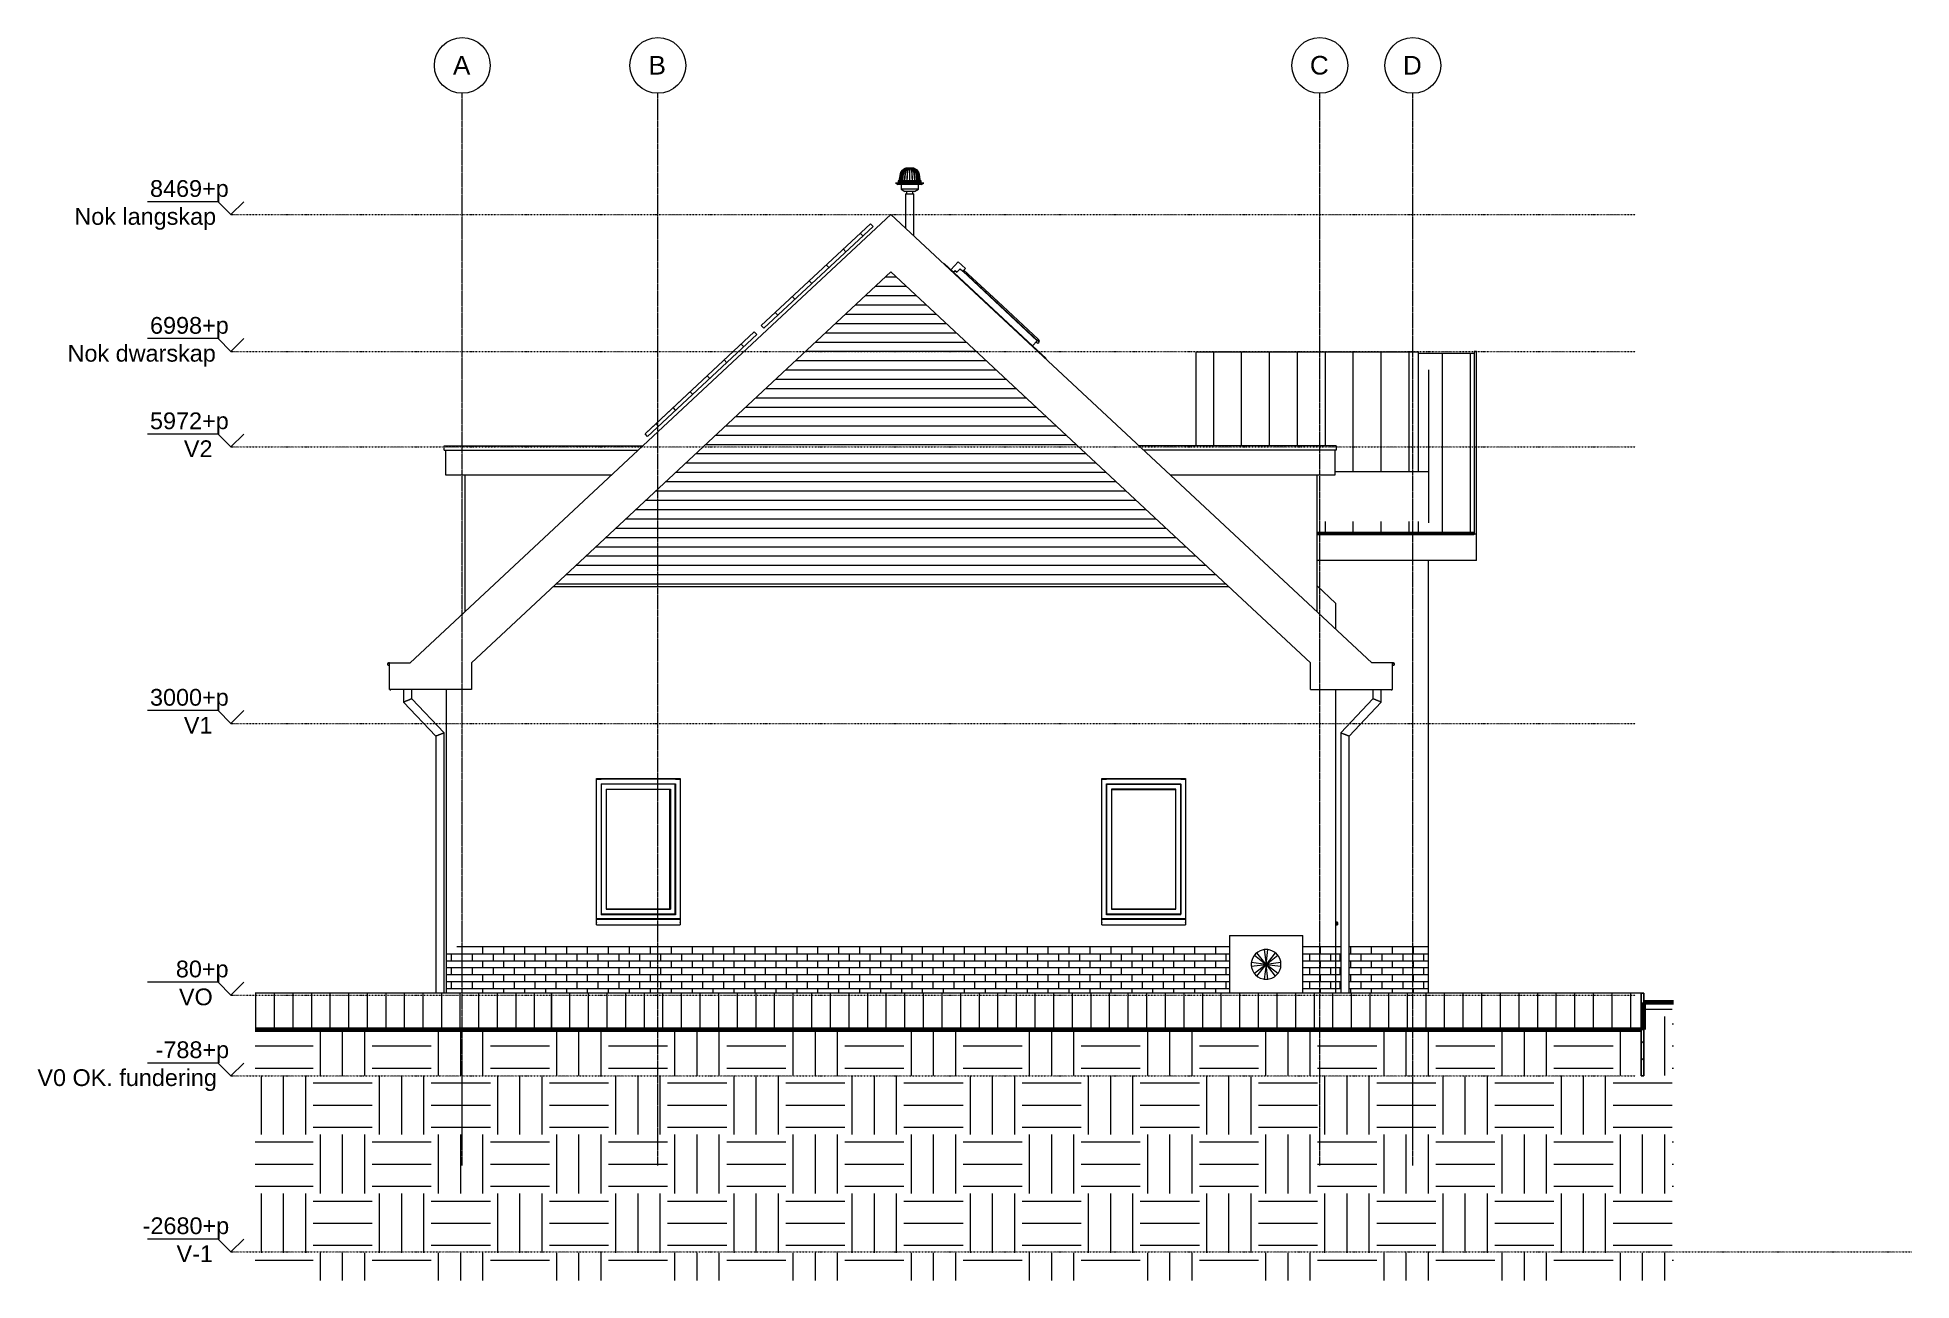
# Model space of a CAD drawing. Header units: millimetres. Extents: x -15640 to 4499, y -2988 to 10373.
import ezdxf

# ---------------------------------------------------------------- set-up
doc = ezdxf.new("R2010")
doc.units = ezdxf.units.MM
doc.linetypes.add('Dash dot', pattern=[15.875, 6.35, -4.7625, 0, -4.7625])
doc.linetypes.add('grid', pattern=[24, 15, -3, 3, -3])
for name, color, linetype, lineweight in [('A-FLOR-LEVL', 51, 'Continuous', 9), ('A-GENM', 13, 'Continuous', 9), ('A-GLAZ', 151, 'Continuous', 9), ('A-ROOF', 132, 'Continuous', 9), ('A-ROOF-OTLN', 132, 'Continuous', 9), ('A-ROOF-PATT', 132, 'Continuous', 9), ('A-WALL', 113, 'Continuous', 9), ('A-WALL-PATT', 111, 'Continuous', 9), ('C-BLDG-PADS', 91, 'Continuous', 9), ('C-TOPO', 7, 'Continuous', 9), ('I-WALL', 2, 'Continuous', 9), ('P-SANR-FIXT', 6, 'Continuous', 9), ('S-COLS', 52, 'Continuous', 9), ('S-GRID', 1, 'Continuous', 9), ('S-GRID-IDEN', 1, 'Continuous', 9)]:
    doc.layers.add(name, color=color, linetype=linetype, lineweight=lineweight)
doc.styles.add('Arial', font='arial.ttf', dxfattribs={"height": 180})
doc.styles.add('Arial_1', font='arial.ttf', dxfattribs={"height": 200})
pattern_1 = [(0, (-740.375, 0), (0, 75), []), (90, (-740.38, 0), (-112.5, 75), [75, -75])]
pattern_2 = [(0, (-1740.375, 0), (0, 75), []), (90, (-1740.38, 0), (-112.5, 75), [75, -75])]
pattern_3 = [(0, (-6329.16, 1200), (635, 635), [635, -635]), (0, (-6329.16, 1438.1), (635, 635), [635, -635]), (0, (-6329.16, 1676.25), (635, 635), [635, -635]), (90, (-6249.8, 1755.6), (-635, 635), [635, -635]), (90, (-6011.66, 1755.6), (-635, 635), [635, -635]), (90, (-5773.54, 1755.6), (-635, 635), [635, -635])]
pattern_4 = [(90, (1624.113, -788), (-0.246, 2e-17), [])]

# ---------------------------------------------------------------- blocks, each defined once
blk = doc.blocks.new('41_ISR_lb_vebo_waterslag_10_graden - WS60 160-1703960-Oostgevel')
at = {"layer": 'A-GENM'}
for p, q in [((-1674, 865), (-1690, 868)), ((-1690, 866), (-1676, 863)), ((-1676, 859), (-1682, 859)), ((-1682, 859), (-1682, 858)), ((-1682, 858), (-1674, 857)), ((-1679, 835), (-1679, 838)), ((-1679, 838), (-1678, 838)), ((-1678, 838), (-1679, 838)), ((-1679, 838), (-1679, 835)), ((-1679, 835), (-1673, 834)), ((-1678, 838), (-1678, 837)), ((-1678, 837), (-1678, 838)), ((-1678, 837), (-1676, 836)), ((-1676, 836), (-1678, 837)), ((-1676, 863), (-1676, 859)), ((-1674, 840), (-1676, 840)), ((-1676, 840), (-1676, 836)), ((-1674, 857), (-1674, 864)), ((-1674, 836), (-1674, 840)), ((-1674, 836), (-1673, 836)), ((-1673, 836), (-1674, 836)), ((-1671, 860), (-1671, 837)), ((-1669, 837), (-1669, 860))]:
    blk.add_line(p, q, dxfattribs=at)
for centre, radius, start, end in [((-1674, 860), 5, 0, 80), ((-1674, 860), 5, 0, 80), ((-1674, 860), 3.4, 360, 83.2457), ((-1674, 860), 3.4, 0, 83.2457), ((-1672, 837), 3, 260.0094, 0), ((-1672, 837), 1.42, 259.9809, 0), ((-1672, 837), 1.42, 259.9809, 0), ((-1672, 837), 3, 260.0094, 0)]:
    blk.add_arc(centre, radius, start, end, dxfattribs=at)
blk = doc.blocks.new('41_ISR_lb_vebo_waterslag_10_graden - WS60 160-V1-Oostgevel')
at = {"layer": 'A-GENM'}
for p, q in [((-1679, 835), (-1679, 838)), ((-1679, 838), (-1678, 838)), ((-1678, 838), (-1679, 838)), ((-1679, 838), (-1679, 835)), ((-1678, 838), (-1678, 837)), ((-1678, 837), (-1678, 838)), ((-1678, 837), (-1676, 836)), ((-1676, 836), (-1678, 837)), ((-1674, 836), (-1673, 836)), ((-1673, 836), (-1674, 836))]:
    blk.add_line(p, q, dxfattribs=at)
for centre, radius, start, end in [((-1674, 860), 5, 0, 80), ((-1674, 860), 5, 0, 80), ((-1674, 860), 3.4, 360, 83.2457), ((-1674, 860), 3.4, 0, 83.2457), ((-1672, 837), 3, 260.0094, 0), ((-1672, 837), 1.42, 259.9809, 0), ((-1672, 837), 1.42, 259.9809, 0), ((-1672, 837), 3, 260.0094, 0)]:
    blk.add_arc(centre, radius, start, end, dxfattribs=at)
blk = doc.blocks.new('KOZIJN_TYPE_B vast raam - KOZIJN_TYPE_B vast raam-2988333-Oostgevel')
at = {"layer": 'A-GENM'}
for p, q in [((-4202, 2400), (-4152, 2400)), ((-3352, 2400), (-4152, 2400)), ((-4152, 2350), (-3352, 2350)), ((-4152, 942), (-4152, 2350)), ((-4149, 953), (-4149, 2347)), ((-4149, 2347), (-3355, 2347)), ((-4093, 2291), (-4097, 2295)), ((-3407, 2295), (-4097, 2295)), ((-4097, 2295), (-4097, 1005)), ((-4093, 1009), (-4093, 2291)), ((-4093, 2291), (-3411, 2291)), ((-3411, 2291), (-3407, 2295)), ((-3411, 2291), (-3411, 1009)), ((-3407, 1005), (-3407, 2295)), ((-3355, 2347), (-3355, 953)), ((-3352, 2400), (-3302, 2400)), ((-3352, 942), (-3352, 2350)), ((-4097, 1005), (-4093, 1009)), ((-4093, 1009), (-3411, 1009)), ((-3411, 1009), (-3407, 1005)), ((-3352, 900), (-4202, 900)), ((-3369, 950), (-4152, 950)), ((-3352, 942), (-4152, 942)), ((-4149, 953), (-3355, 953)), ((-4097, 1005), (-3407, 1005)), ((-3352, 950), (-3369, 950)), ((-3302, 900), (-3352, 900))]:
    blk.add_line(p, q, dxfattribs=at)
blk = doc.blocks.new('EB_Boiler_stiebel_eltron_buitenunit - EB_Boiler_stiebel_eltron_buitenunit-1706381-Oostgevel')
at = {"layer": 'A-GENM'}
for p, q in [((-2832, 720), (-2042, 720)), ((-2832, 720), (-2832, 100)), ((-2042, 100), (-2042, 720)), ((-2437, 410), (-2596, 430)), ((-2596, 390), (-2437, 410)), ((-2563, 508), (-2437, 410)), ((-2437, 410), (-2563, 312)), ((-2437, 410), (-2535, 536)), ((-2535, 284), (-2437, 410)), ((-2456, 569), (-2437, 410)), ((-2437, 410), (-2456, 251)), ((-2437, 410), (-2417, 569)), ((-2338, 536), (-2437, 410)), ((-2437, 410), (-2311, 508)), ((-2278, 430), (-2437, 410)), ((-2437, 410), (-2338, 284)), ((-2311, 312), (-2437, 410)), ((-2437, 410), (-2278, 390)), ((-2417, 251), (-2437, 410))]:
    blk.add_line(p, q, dxfattribs=at)
for start, end in [(0, 180), (172.9891, 187.0109), (180, 360), (127.9891, 142.0109), (82.9891, 97.0109), (37.9891, 52.0109), (352.9891, 7.0109), (217.9891, 232.0109), (262.9891, 277.0109), (307.9891, 322.0109)]:
    blk.add_arc((-2437, 410), 160, start, end, dxfattribs=at)
blk = doc.blocks.new('41_ISR_lb_vebo_waterslag_10_graden - WS60 160-V2-Oostgevel')
at = {"layer": 'A-GENM'}
for p, q in [((-3302, 892), (-4202, 892)), ((-4202, 865), (-4202, 868)), ((-4202, 865), (-4202, 860)), ((-4202, 837), (-4202, 860)), ((-4202, 837), (-4202, 834)), ((-4202, 834), (-3302, 834)), ((-3302, 868), (-3302, 865)), ((-3302, 860), (-3302, 865)), ((-3302, 860), (-3302, 837)), ((-3302, 834), (-3302, 837))]:
    blk.add_line(p, q, dxfattribs=at)
blk = doc.blocks.new('Zonnepaneel - Zonnepaneel gebouw 1000x1600-V3-Oostgevel')
at = {"layer": 'A-GENM'}
h = blk.add_hatch(dxfattribs=at)
h.set_pattern_fill('FP_6', color=256, style=0, pattern_type=2)
h.set_pattern_definition([(43, (-8078.02, 7077.26), (-170.5, 182.84), []), (133, (-8078.02, 7077.26), (-182.84, -170.5), [])])
h.paths.add_polyline_path([(-9084, 6085), (-7909, 7180), (-7937, 7209), (-9111, 6114)])
for p, q in [((-9111, 6114), (-7937, 7209)), ((-7909, 7180), (-9084, 6085)), ((-7937, 7209), (-7909, 7180)), ((-9084, 6085), (-9111, 6114))]:
    blk.add_line(p, q, dxfattribs=at)
blk = doc.blocks.new('28_EB_HWA_grote slag - TRON60x2_5-2568815-Oostgevel')
at = {"layer": 'S-COLS'}
for p, q in [((-11707, 3366), (-11707, 3229)), ((-11707, 3229), (-11360, 2863)), ((-11617, 3265), (-11617, 3366)), ((-11270, 2899), (-11617, 3265)), ((-11360, 2863), (-11360, 100)), ((-11270, 100), (-11270, 2899))]:
    blk.add_line(p, q, dxfattribs=at)
for points in [[(-11617, 3265), (-11617, 3265), (-11618, 3265), (-11623, 3263), (-11630, 3260), (-11638, 3257), (-11645, 3254), (-11650, 3252), (-11656, 3249), (-11662, 3247), (-11668, 3245), (-11674, 3242), (-11679, 3240), (-11686, 3237), (-11694, 3234), (-11701, 3231), (-11706, 3230), (-11707, 3229), (-11707, 3229)], [(-11270, 2899), (-11270, 2899), (-11271, 2898), (-11276, 2896), (-11283, 2894), (-11291, 2890), (-11298, 2888), (-11304, 2885), (-11309, 2883), (-11315, 2881), (-11321, 2878), (-11327, 2876), (-11333, 2874), (-11340, 2871), (-11347, 2868), (-11355, 2865), (-11359, 2863), (-11360, 2863), (-11360, 2863)]]:
    blk.add_open_spline(points, degree=3, knots=[0, 0, 0, 0, 0.083333, 0.166667, 0.25, 0.333333, 0.375, 0.416667, 0.458333, 0.5, 0.541667, 0.583333, 0.625, 0.666667, 0.75, 0.833333, 0.916667, 1, 1, 1, 1], dxfattribs=at)
blk = doc.blocks.new('28_EB_HWA_grote slag - TRON60x2_5-2568840-Oostgevel')
at = {"layer": 'S-COLS'}
for p, q in [((-1289, 3265), (-1635, 2899)), ((-1545, 2863), (-1199, 3229)), ((-1289, 3366), (-1289, 3265)), ((-1199, 3229), (-1199, 3366)), ((-1635, 2899), (-1635, 100)), ((-1545, 100), (-1545, 2863))]:
    blk.add_line(p, q, dxfattribs=at)
for points in [[(-1199, 3229), (-1199, 3229), (-1200, 3230), (-1204, 3231), (-1211, 3234), (-1219, 3237), (-1226, 3240), (-1232, 3242), (-1238, 3245), (-1244, 3247), (-1250, 3249), (-1255, 3252), (-1261, 3254), (-1268, 3257), (-1276, 3260), (-1283, 3263), (-1288, 3265), (-1289, 3265), (-1289, 3265)], [(-1545, 2863), (-1545, 2863), (-1546, 2863), (-1551, 2865), (-1558, 2868), (-1566, 2871), (-1573, 2874), (-1579, 2876), (-1584, 2878), (-1590, 2881), (-1596, 2883), (-1602, 2885), (-1608, 2888), (-1615, 2890), (-1623, 2894), (-1630, 2896), (-1634, 2898), (-1635, 2899), (-1635, 2899)]]:
    blk.add_open_spline(points, degree=3, knots=[0, 0, 0, 0, 0.083333, 0.166667, 0.25, 0.333333, 0.375, 0.416667, 0.458333, 0.5, 0.541667, 0.583333, 0.625, 0.666667, 0.75, 0.833333, 0.916667, 1, 1, 1, 1], dxfattribs=at)
blk = doc.blocks.new('roof-windowsveluxgglintegra---de - Default-2137562-Oostgevel')
at = {"layer": 'A-GLAZ'}
for p, q in [((-5900, 7942), (-5898, 7945)), ((-5898, 7945), (-4947, 7058)), ((-5746, 7961), (-5825, 7877)), ((-5780, 7865), (-5795, 7849)), ((-5795, 7849), (-5780, 7865)), ((-5762, 7849), (-5780, 7865)), ((-5780, 7865), (-5762, 7849)), ((-5726, 7887), (-5762, 7849)), ((-5762, 7849), (-5726, 7887)), ((-5669, 7890), (-5746, 7961)), ((-5726, 7887), (-5697, 7860)), ((-5726, 7887), (-5697, 7860)), ((-5697, 7860), (-5669, 7890)), ((-5697, 7860), (-4896, 7113)), ((-5694, 7863), (-5331, 7524)), ((-5685, 7873), (-5321, 7534)), ((-5331, 7524), (-5321, 7534)), ((-5321, 7534), (-5331, 7524)), ((-4879, 7103), (-5331, 7524)), ((-4884, 7127), (-5321, 7534)), ((-4950, 7055), (-4947, 7058)), ((-4947, 7058), (-4950, 7055)), ((-4896, 7113), (-4947, 7058)), ((-4947, 7058), (-4801, 6922)), ((-4930, 7150), (-4932, 7147)), ((-4876, 7099), (-4930, 7150)), ((-4910, 7131), (-4912, 7128)), ((-4910, 7098), (-4890, 7086)), ((-4890, 7086), (-4876, 7099)), ((-4872, 7110), (-4884, 7127)), ((-4872, 7110), (-4879, 7103)), ((-4803, 6919), (-4801, 6922))]:
    blk.add_line(p, q, dxfattribs=at)
blk = doc.blocks.new('Plumbing_Fixture-Oatey-Roof_Drain-PVC - ABS Dome-2570691-Oostgevel')
at = {"layer": 'P-SANR-FIXT'}
for p, q in [((-6367, 8909), (-6380, 8832)), ((-6363, 8909), (-6364, 8909)), ((-6353, 8909), (-6354, 8909)), ((-6336, 8909), (-6339, 8909)), ((-6315, 8909), (-6318, 8909)), ((-6299, 8970), (-6300, 8970)), ((-6299, 8970), (-6300, 8970)), ((-6296, 8970), (-6298, 8970)), ((-6291, 8970), (-6295, 8970)), ((-6295, 8968), (-6295, 8970)), ((-6291, 8909), (-6294, 8909)), ((-6285, 8970), (-6289, 8970)), ((-6289, 8966), (-6289, 8970)), ((-6285, 8970), (-6285, 8969)), ((-6277, 8970), (-6282, 8970)), ((-6282, 8964), (-6282, 8970)), ((-6277, 8970), (-6277, 8968)), ((-6268, 8970), (-6274, 8970)), ((-6274, 8963), (-6274, 8970)), ((-6268, 8963), (-6274, 8963)), ((-6268, 8970), (-6268, 8963)), ((-6267, 8909), (-6268, 8909)), ((-6265, 8909), (-6267, 8909)), ((-6260, 8970), (-6265, 8970)), ((-6265, 8963), (-6265, 8970)), ((-6260, 8963), (-6265, 8963)), ((-6260, 8970), (-6260, 8963)), ((-6252, 8970), (-6257, 8970)), ((-6257, 8968), (-6257, 8970)), ((-6252, 8970), (-6252, 8964)), ((-6245, 8970), (-6249, 8970)), ((-6249, 8969), (-6249, 8970)), ((-6245, 8970), (-6245, 8966)), ((-6240, 8909), (-6243, 8909)), ((-6239, 8970), (-6242, 8970)), ((-6239, 8970), (-6239, 8968)), ((-6235, 8970), (-6237, 8970)), ((-6234, 8970), (-6234, 8970)), ((-6234, 8970), (-6234, 8970)), ((-6216, 8909), (-6218, 8909)), ((-6195, 8909), (-6197, 8909)), ((-6180, 8909), (-6181, 8909)), ((-6170, 8909), (-6171, 8909)), ((-6154, 8832), (-6167, 8909)), ((-6419, 8809), (-6419, 8806)), ((-6267, 8809), (-6419, 8809)), ((-6419, 8806), (-6394, 8793)), ((-6267, 8806), (-6419, 8806)), ((-6394, 8813), (-6394, 8809)), ((-6267, 8813), (-6394, 8813)), ((-6267, 8793), (-6394, 8793)), ((-6391, 8832), (-6391, 8825)), ((-6267, 8832), (-6391, 8832)), ((-6267, 8825), (-6391, 8825)), ((-6388, 8825), (-6390, 8813)), ((-6365, 8836), (-6369, 8836)), ((-6360, 8793), (-6360, 8743)), ((-6360, 8743), (-6319, 8718)), ((-6267, 8743), (-6360, 8743)), ((-6354, 8836), (-6358, 8836)), ((-6337, 8836), (-6341, 8836)), ((-6319, 8836), (-6316, 8836)), ((-6316, 8836), (-6319, 8836)), ((-6267, 8718), (-6319, 8718)), ((-6316, 8836), (-6318, 8836)), ((-6316, 8836), (-6318, 8836)), ((-6316, 8836), (-6316, 8834)), ((-6300, 8718), (-6300, 8693)), ((-6292, 8836), (-6293, 8836)), ((-6293, 8836), (-6292, 8836)), ((-6292, 8836), (-6293, 8836)), ((-6292, 8836), (-6293, 8836)), ((-6143, 8832), (-6267, 8832)), ((-6143, 8825), (-6267, 8825)), ((-6140, 8813), (-6267, 8813)), ((-6114, 8809), (-6267, 8809)), ((-6114, 8806), (-6267, 8806)), ((-6140, 8793), (-6267, 8793)), ((-6174, 8743), (-6267, 8743)), ((-6215, 8718), (-6267, 8718)), ((-6241, 8836), (-6242, 8836)), ((-6241, 8836), (-6242, 8836)), ((-6241, 8836), (-6242, 8836)), ((-6242, 8836), (-6241, 8836)), ((-6234, 8693), (-6234, 8718)), ((-6218, 8834), (-6218, 8836)), ((-6216, 8836), (-6218, 8836)), ((-6215, 8836), (-6218, 8836)), ((-6216, 8836), (-6218, 8836)), ((-6218, 8836), (-6215, 8836)), ((-6215, 8718), (-6174, 8743)), ((-6193, 8836), (-6196, 8836)), ((-6176, 8836), (-6180, 8836)), ((-6174, 8743), (-6174, 8793)), ((-6165, 8836), (-6169, 8836)), ((-6144, 8813), (-6146, 8825)), ((-6143, 8825), (-6143, 8832)), ((-6140, 8809), (-6140, 8813)), ((-6140, 8793), (-6114, 8806)), ((-6114, 8806), (-6114, 8809))]:
    blk.add_line(p, q, dxfattribs=at)
at = {"layer": 'P-SANR-FIXT', "flags": 128}
for points in [[(-6380, 8832), (-6373, 8870), (-6367, 8909)], [(-6364, 8909), (-6370, 8870), (-6377, 8832)], [(-6376, 8832), (-6369, 8870), (-6363, 8909)], [(-6369, 8836), (-6363, 8872), (-6357, 8907)], [(-6367, 8909), (-6366, 8911), (-6365, 8914), (-6364, 8917), (-6363, 8920), (-6362, 8923), (-6361, 8926), (-6360, 8928), (-6358, 8931), (-6357, 8934), (-6355, 8936)], [(-6354, 8909), (-6360, 8870), (-6366, 8832)], [(-6364, 8832), (-6358, 8870), (-6353, 8909)], [(-6358, 8836), (-6353, 8872), (-6347, 8907)], [(-6355, 8936), (-6353, 8939), (-6351, 8941), (-6349, 8944), (-6347, 8946), (-6345, 8948), (-6343, 8950), (-6341, 8952), (-6338, 8954), (-6336, 8956), (-6333, 8957), (-6331, 8959), (-6328, 8960), (-6325, 8962), (-6323, 8963), (-6320, 8964), (-6317, 8965), (-6314, 8966), (-6314, 8966)], [(-6339, 8909), (-6343, 8870), (-6348, 8832)], [(-6346, 8832), (-6341, 8870), (-6336, 8909)], [(-6341, 8836), (-6336, 8872), (-6332, 8907)], [(-6318, 8909), (-6322, 8870), (-6325, 8832)], [(-6322, 8832), (-6319, 8870), (-6315, 8909)], [(-6319, 8836), (-6315, 8872), (-6312, 8907)], [(-6314, 8966), (-6308, 8968), (-6301, 8970), (-6295, 8971), (-6288, 8972), (-6282, 8973), (-6275, 8973), (-6268, 8973), (-6267, 8973)], [(-6294, 8909), (-6296, 8870), (-6298, 8832)], [(-6295, 8832), (-6293, 8870), (-6291, 8909)], [(-6293, 8836), (-6291, 8872), (-6290, 8907)], [(-6268, 8909), (-6268, 8870), (-6268, 8832)], [(-6267, 8973), (-6260, 8973), (-6254, 8973), (-6247, 8972), (-6241, 8971), (-6234, 8970), (-6228, 8968), (-6221, 8967), (-6220, 8966)], [(-6265, 8832), (-6265, 8870), (-6265, 8909)], [(-6244, 8907), (-6243, 8872), (-6241, 8836)], [(-6243, 8909), (-6241, 8870), (-6239, 8832)], [(-6236, 8832), (-6238, 8870), (-6240, 8909)], [(-6221, 8907), (-6218, 8872), (-6215, 8836)], [(-6220, 8966), (-6217, 8965), (-6214, 8964), (-6211, 8963), (-6209, 8962), (-6206, 8961), (-6203, 8959), (-6201, 8958), (-6198, 8956), (-6196, 8954), (-6193, 8952), (-6191, 8950), (-6189, 8948), (-6187, 8946), (-6184, 8944), (-6183, 8941), (-6181, 8939), (-6179, 8937), (-6177, 8934), (-6176, 8931), (-6174, 8929), (-6173, 8926), (-6172, 8923), (-6170, 8920), (-6169, 8918), (-6169, 8915), (-6168, 8912), (-6167, 8909), (-6167, 8909)], [(-6218, 8909), (-6215, 8870), (-6212, 8832)], [(-6209, 8832), (-6212, 8870), (-6216, 8909)], [(-6202, 8907), (-6197, 8872), (-6193, 8836)], [(-6197, 8909), (-6193, 8870), (-6188, 8832)], [(-6186, 8832), (-6190, 8870), (-6195, 8909)], [(-6187, 8907), (-6181, 8872), (-6176, 8836)], [(-6181, 8909), (-6175, 8870), (-6169, 8832)], [(-6168, 8832), (-6174, 8870), (-6180, 8909)], [(-6177, 8907), (-6171, 8872), (-6165, 8836)], [(-6171, 8909), (-6164, 8870), (-6158, 8832)], [(-6157, 8832), (-6164, 8870), (-6170, 8909)], [(-6167, 8909), (-6160, 8870), (-6154, 8832)], [(-6354, 8832), (-6354, 8834), (-6354, 8836)], [(-6337, 8832), (-6337, 8834), (-6337, 8836)], [(-6316, 8832), (-6316, 8834), (-6316, 8836)], [(-6292, 8836), (-6292, 8834), (-6292, 8832)], [(-6292, 8832), (-6292, 8834), (-6292, 8836)], [(-6242, 8836), (-6242, 8834), (-6242, 8832)], [(-6242, 8832), (-6242, 8834), (-6242, 8836)], [(-6218, 8836), (-6218, 8834), (-6218, 8832)], [(-6196, 8836), (-6196, 8834), (-6196, 8832)], [(-6180, 8836), (-6180, 8834), (-6180, 8832)]]:
    blk.add_lwpolyline(points, dxfattribs=at)
at = {"layer": 'P-SANR-FIXT'}
for points, knots in [([(-6367, 8909), (-6366, 8913), (-6363, 8922), (-6355, 8938), (-6342, 8952), (-6327, 8962), (-6318, 8965), (-6314, 8966)], [-1, -1, -1, -1, -0.833333, -0.666667, -0.333333, -0.166667, 0, 0, 0, 0]), ([(-6336, 8954), (-6343, 8948), (-6352, 8938), (-6360, 8922), (-6363, 8913), (-6364, 8909)], [-0.6666667, -0.6666667, -0.6666667, -0.6666667, -0.3333333, -0.1666667, 0, 0, 0, 0]), ([(-6363, 8909), (-6362, 8913), (-6359, 8922), (-6351, 8938), (-6339, 8952), (-6324, 8962), (-6316, 8965), (-6312, 8966)], [-1, -1, -1, -1, -0.833333, -0.666667, -0.333333, -0.166667, 0, 0, 0, 0]), ([(-6357, 8907), (-6356, 8912), (-6354, 8920), (-6349, 8928), (-6346, 8933), (-6344, 8936), (-6344, 8936)], [0, 0, 0, 0, 0.2, 0.3, 0.4, 0.4285897, 0.4285897, 0.4285897, 0.4285897]), ([(-6308, 8966), (-6312, 8965), (-6320, 8962), (-6333, 8952), (-6344, 8938), (-6351, 8922), (-6353, 8913), (-6354, 8909)], [-1, -1, -1, -1, -0.833333, -0.666667, -0.333333, -0.166667, 0, 0, 0, 0]), ([(-6353, 8909), (-6352, 8913), (-6349, 8922), (-6342, 8938), (-6331, 8952), (-6318, 8962), (-6311, 8965), (-6307, 8966)], [-1, -1, -1, -1, -0.833333, -0.666667, -0.333333, -0.166667, 0, 0, 0, 0]), ([(-6347, 8907), (-6346, 8912), (-6344, 8920), (-6340, 8928), (-6337, 8934), (-6334, 8939), (-6330, 8943), (-6327, 8947), (-6323, 8950), (-6321, 8952), (-6320, 8953)], [0, 0, 0, 0, 0.2, 0.3, 0.4, 0.475, 0.55, 0.625, 0.7, 0.7562322, 0.7562322, 0.7562322, 0.7562322]), ([(-6301, 8966), (-6304, 8965), (-6310, 8962), (-6321, 8952), (-6330, 8938), (-6336, 8922), (-6338, 8913), (-6339, 8909)], [-1, -1, -1, -1, -0.833333, -0.666667, -0.333333, -0.166667, 0, 0, 0, 0]), ([(-6313, 8966), (-6317, 8965), (-6325, 8962), (-6332, 8957), (-6336, 8954)], [-1, -1, -1, -1, -0.8333333, -0.6760044, -0.6760044, -0.6760044, -0.6760044]), ([(-6336, 8909), (-6336, 8913), (-6334, 8922), (-6328, 8938), (-6319, 8952), (-6308, 8962), (-6302, 8965), (-6299, 8966)], [-1, -1, -1, -1, -0.833333, -0.666667, -0.333333, -0.166667, 0, 0, 0, 0]), ([(-6332, 8907), (-6331, 8912), (-6330, 8920), (-6326, 8928), (-6324, 8934), (-6321, 8939), (-6318, 8943), (-6315, 8947), (-6312, 8951), (-6309, 8954), (-6305, 8957), (-6302, 8958), (-6300, 8959)], [0, 0, 0, 0, 0.2, 0.3, 0.4, 0.475, 0.55, 0.625, 0.7, 0.775, 0.85, 0.9533462, 0.9533462, 0.9533462, 0.9533462]), ([(-6292, 8966), (-6294, 8965), (-6298, 8962), (-6306, 8952), (-6312, 8938), (-6316, 8922), (-6318, 8913), (-6318, 8909)], [-1, -1, -1, -1, -0.833333, -0.666667, -0.333333, -0.166667, 0, 0, 0, 0]), ([(-6315, 8909), (-6315, 8913), (-6314, 8922), (-6310, 8938), (-6303, 8952), (-6295, 8962), (-6291, 8965), (-6289, 8966)], [-1, -1, -1, -1, -0.833333, -0.666667, -0.333333, -0.166667, 0, 0, 0, 0]), ([(-6312, 8907), (-6312, 8912), (-6311, 8920), (-6308, 8928), (-6306, 8934), (-6305, 8939), (-6303, 8943), (-6300, 8947), (-6298, 8951), (-6296, 8954), (-6293, 8957), (-6290, 8959), (-6288, 8960)], [0, 0, 0, 0, 0.2, 0.3, 0.4, 0.475, 0.55, 0.625, 0.7, 0.775, 0.85, 1, 1, 1, 1]), ([(-6281, 8966), (-6282, 8965), (-6284, 8962), (-6288, 8952), (-6291, 8938), (-6293, 8922), (-6294, 8913), (-6294, 8909)], [-1, -1, -1, -1, -0.833333, -0.666667, -0.333333, -0.166667, 0, 0, 0, 0]), ([(-6291, 8909), (-6291, 8913), (-6290, 8922), (-6288, 8938), (-6285, 8952), (-6281, 8962), (-6279, 8965), (-6278, 8966)], [-1, -1, -1, -1, -0.833333, -0.666667, -0.333333, -0.166667, 0, 0, 0, 0]), ([(-6290, 8907), (-6289, 8912), (-6289, 8920), (-6288, 8928), (-6287, 8934), (-6286, 8939), (-6285, 8943), (-6283, 8947), (-6282, 8951), (-6281, 8954), (-6279, 8957), (-6278, 8959), (-6277, 8960)], [0, 0, 0, 0, 0.2, 0.3, 0.4, 0.475, 0.55, 0.625, 0.7, 0.775, 0.85, 1, 1, 1, 1]), ([(-6288, 8960), (-6287, 8961), (-6285, 8962), (-6284, 8963), (-6283, 8963)], [0, 0, 0, 0, 0.5, 0.8905428, 0.8905428, 0.8905428, 0.8905428]), ([(-6268, 8966), (-6268, 8965), (-6268, 8962), (-6268, 8952), (-6268, 8938), (-6268, 8922), (-6268, 8913), (-6268, 8909)], [-1, -1, -1, -1, -0.833333, -0.666667, -0.333333, -0.166667, 0, 0, 0, 0]), ([(-6265, 8909), (-6265, 8913), (-6265, 8922), (-6265, 8938), (-6265, 8952), (-6265, 8962), (-6265, 8965), (-6265, 8966)], [-1, -1, -1, -1, -0.833333, -0.666667, -0.333333, -0.166667, 0, 0, 0, 0]), ([(-6257, 8960), (-6255, 8959), (-6254, 8956), (-6251, 8951), (-6250, 8946), (-6249, 8942), (-6248, 8938), (-6247, 8933), (-6246, 8928), (-6246, 8923), (-6245, 8917), (-6244, 8911), (-6244, 8907)], [0, 0, 0, 0, 0.2, 0.3, 0.4, 0.475, 0.55, 0.625, 0.7, 0.775, 0.85, 1, 1, 1, 1]), ([(-6256, 8966), (-6255, 8965), (-6253, 8962), (-6249, 8952), (-6246, 8938), (-6243, 8922), (-6243, 8913), (-6243, 8909)], [-1, -1, -1, -1, -0.833333, -0.666667, -0.333333, -0.166667, 0, 0, 0, 0]), ([(-6240, 8909), (-6240, 8913), (-6240, 8922), (-6243, 8938), (-6246, 8952), (-6250, 8962), (-6252, 8965), (-6253, 8966)], [-1, -1, -1, -1, -0.833333, -0.666667, -0.333333, -0.166667, 0, 0, 0, 0]), ([(-6251, 8963), (-6250, 8963), (-6248, 8962), (-6247, 8961), (-6246, 8960)], [0.1094572, 0.1094572, 0.1094572, 0.1094572, 0.5, 1, 1, 1, 1]), ([(-6246, 8960), (-6243, 8959), (-6240, 8956), (-6235, 8951), (-6233, 8946), (-6231, 8942), (-6229, 8938), (-6227, 8933), (-6225, 8928), (-6224, 8923), (-6223, 8917), (-6222, 8911), (-6221, 8907)], [0, 0, 0, 0, 0.2, 0.3, 0.4, 0.475, 0.55, 0.625, 0.7, 0.775, 0.85, 1, 1, 1, 1]), ([(-6245, 8966), (-6243, 8965), (-6238, 8962), (-6230, 8952), (-6224, 8938), (-6220, 8922), (-6219, 8913), (-6218, 8909)], [-1, -1, -1, -1, -0.833333, -0.666667, -0.333333, -0.166667, 0, 0, 0, 0]), ([(-6216, 8909), (-6216, 8913), (-6217, 8922), (-6221, 8938), (-6228, 8952), (-6236, 8962), (-6240, 8965), (-6242, 8966)], [-1, -1, -1, -1, -0.833333, -0.666667, -0.333333, -0.166667, 0, 0, 0, 0]), ([(-6235, 8966), (-6232, 8965), (-6226, 8962), (-6215, 8952), (-6206, 8938), (-6200, 8922), (-6198, 8913), (-6197, 8909)], [-1, -1, -1, -1, -0.833333, -0.666667, -0.333333, -0.166667, 0, 0, 0, 0]), ([(-6234, 8959), (-6231, 8958), (-6227, 8955), (-6222, 8951), (-6218, 8946), (-6215, 8942), (-6212, 8938), (-6210, 8933), (-6207, 8928), (-6206, 8923), (-6203, 8917), (-6202, 8911), (-6202, 8907)], [0.0466538, 0.0466538, 0.0466538, 0.0466538, 0.2, 0.3, 0.4, 0.475, 0.55, 0.625, 0.7, 0.775, 0.85, 1, 1, 1, 1]), ([(-6195, 8909), (-6196, 8913), (-6198, 8922), (-6204, 8938), (-6212, 8952), (-6223, 8962), (-6229, 8965), (-6232, 8966)], [-1, -1, -1, -1, -0.833333, -0.666667, -0.333333, -0.166667, 0, 0, 0, 0]), ([(-6227, 8966), (-6223, 8965), (-6216, 8962), (-6202, 8952), (-6191, 8938), (-6184, 8922), (-6182, 8913), (-6181, 8909)], [-1, -1, -1, -1, -0.833333, -0.666667, -0.333333, -0.166667, 0, 0, 0, 0]), ([(-6180, 8909), (-6180, 8913), (-6183, 8922), (-6190, 8938), (-6201, 8952), (-6214, 8962), (-6222, 8965), (-6225, 8966)], [-1, -1, -1, -1, -0.833333, -0.666667, -0.333333, -0.166667, 0, 0, 0, 0]), ([(-6222, 8966), (-6218, 8965), (-6209, 8962), (-6194, 8952), (-6182, 8938), (-6174, 8922), (-6172, 8913), (-6171, 8909)], [-1, -1, -1, -1, -0.833333, -0.666667, -0.333333, -0.166667, 0, 0, 0, 0]), ([(-6170, 8909), (-6171, 8913), (-6173, 8922), (-6181, 8938), (-6194, 8952), (-6209, 8962), (-6217, 8965), (-6221, 8966)], [-1, -1, -1, -1, -0.833333, -0.666667, -0.333333, -0.166667, 0, 0, 0, 0]), ([(-6220, 8966), (-6215, 8965), (-6207, 8962), (-6191, 8952), (-6179, 8938), (-6171, 8922), (-6168, 8913), (-6167, 8909)], [-1, -1, -1, -1, -0.833333, -0.666667, -0.333333, -0.166667, 0, 0, 0, 0]), ([(-6214, 8953), (-6213, 8952), (-6210, 8950), (-6206, 8946), (-6202, 8942), (-6199, 8938), (-6196, 8933), (-6193, 8928), (-6191, 8923), (-6189, 8917), (-6187, 8911), (-6187, 8907)], [0.2437678, 0.2437678, 0.2437678, 0.2437678, 0.3, 0.4, 0.475, 0.55, 0.625, 0.7, 0.775, 0.85, 1, 1, 1, 1]), ([(-6190, 8936), (-6189, 8935), (-6187, 8933), (-6185, 8928), (-6182, 8923), (-6179, 8917), (-6178, 8911), (-6177, 8907)], [0.5714103, 0.5714103, 0.5714103, 0.5714103, 0.625, 0.7, 0.775, 0.85, 1, 1, 1, 1])]:
    blk.add_open_spline(points, degree=3, knots=knots, dxfattribs=at)
for points in [[(-6314, 8966), (-6312, 8967), (-6307, 8968), (-6302, 8969), (-6300, 8970)], [(-6299, 8970), (-6302, 8969), (-6306, 8968), (-6311, 8967), (-6313, 8966)], [(-6312, 8966), (-6310, 8967), (-6305, 8968), (-6301, 8969), (-6298, 8970)], [(-6296, 8970), (-6298, 8969), (-6302, 8968), (-6306, 8967), (-6308, 8966)], [(-6307, 8966), (-6305, 8967), (-6301, 8968), (-6297, 8969), (-6295, 8970)], [(-6291, 8970), (-6293, 8969), (-6296, 8968), (-6300, 8967), (-6301, 8966)], [(-6299, 8966), (-6297, 8967), (-6294, 8968), (-6291, 8969), (-6289, 8970)], [(-6285, 8970), (-6286, 8969), (-6288, 8968), (-6291, 8967), (-6292, 8966)], [(-6289, 8966), (-6288, 8967), (-6286, 8968), (-6283, 8969), (-6282, 8970)], [(-6277, 8970), (-6278, 8969), (-6279, 8968), (-6280, 8967), (-6281, 8966)], [(-6278, 8966), (-6277, 8967), (-6276, 8968), (-6275, 8969), (-6274, 8970)], [(-6277, 8960), (-6277, 8961), (-6275, 8962), (-6274, 8963), (-6274, 8963)], [(-6268, 8970), (-6268, 8969), (-6268, 8968), (-6268, 8967), (-6268, 8966)], [(-6268, 8961), (-6268, 8962), (-6268, 8963), (-6268, 8964)], [(-6268, 8963), (-6268, 8963), (-6268, 8962), (-6268, 8962)], [(-6268, 8962), (-6268, 8962), (-6268, 8963), (-6268, 8963)], [(-6265, 8966), (-6265, 8967), (-6265, 8968), (-6265, 8969), (-6265, 8970)], [(-6265, 8964), (-6265, 8963), (-6265, 8962), (-6265, 8961)], [(-6265, 8963), (-6265, 8963), (-6265, 8962), (-6265, 8962)], [(-6265, 8962), (-6265, 8962), (-6265, 8963), (-6265, 8963)], [(-6260, 8970), (-6259, 8969), (-6258, 8968), (-6257, 8967), (-6256, 8966)], [(-6260, 8963), (-6259, 8963), (-6258, 8962), (-6257, 8961), (-6257, 8960)], [(-6253, 8966), (-6254, 8967), (-6255, 8968), (-6256, 8969), (-6257, 8970)], [(-6252, 8970), (-6251, 8969), (-6248, 8968), (-6246, 8967), (-6245, 8966)], [(-6242, 8966), (-6243, 8967), (-6245, 8968), (-6248, 8969), (-6249, 8970)], [(-6245, 8970), (-6243, 8969), (-6240, 8968), (-6236, 8967), (-6235, 8966)], [(-6232, 8966), (-6234, 8967), (-6237, 8968), (-6241, 8969), (-6242, 8970)], [(-6239, 8970), (-6237, 8969), (-6233, 8968), (-6229, 8967), (-6227, 8966)], [(-6225, 8966), (-6227, 8967), (-6231, 8968), (-6235, 8969), (-6237, 8970)], [(-6235, 8970), (-6233, 8969), (-6229, 8968), (-6224, 8967), (-6222, 8966)], [(-6221, 8966), (-6223, 8967), (-6228, 8968), (-6232, 8969), (-6234, 8970)], [(-6234, 8970), (-6231, 8969), (-6227, 8968), (-6222, 8967), (-6220, 8966)]]:
    blk.add_open_spline(points, degree=3, dxfattribs=at)
blk = doc.blocks.new('Level - 1_8mm-444885-Oostgevel')
at = {"layer": 'A-FLOR-LEVL'}
for p, q in [((-13699, 3138), (-14459, 3138)), ((-13561, 3000), (-13699, 3138)), ((-13561, 3000), (-13423, 3138))]:
    blk.add_line(p, q, dxfattribs=at)
blk = doc.blocks.new('Grid - r_3_0mm-1753543-Oostgevel')
at = {"layer": 'S-GRID-IDEN'}
blk.add_circle((-11075, 10073), 300, dxfattribs=at)

msp = doc.modelspace()

# ---------------------------------------------------------------- hatches: boundary and pattern name
at = {"layer": 'A-ROOF-PATT'}
h = msp.add_hatch(dxfattribs=at)
h.set_pattern_fill('FP_4', color=256, style=0, pattern_type=2)
h.set_pattern_definition([(90, (0, 6362.68), (-300, 2e-14), [])])
h.paths.add_polyline_path([(-917, 5052), (-800, 5052), (-800, 5172), (-1889, 5172), (-1889, 5052), (-1393, 5052)])
h.paths.add_polyline_path([(-1393, 5706), (-800, 5706), (-800, 6991), (-3193, 6991), (-3193, 5983), (-1683, 5983), (-1683, 5938), (-1695, 5938), (-1695, 5706), (-1690, 5706)])
h = msp.add_hatch(dxfattribs=at)
h.set_pattern_fill('FP_7', color=256, style=0, pattern_type=2)
h.set_pattern_definition([(90, (60, 6357.13), (-300, 2e-14), [])])
h.paths.add_polyline_path([(-203, 5039), (-202, 5040), (-202, 6977), (-800, 6977), (-800, 6801), (-690, 6801), (-690, 5158), (-800, 5158), (-800, 5052), (-203, 5052), (-203, 5040)])
at = {"layer": 'A-WALL-PATT'}
h = msp.add_hatch(dxfattribs=at)
h.set_pattern_fill('FP_1', color=256, style=0, pattern_type=2)
h.set_pattern_definition([(0, (-1745.375, 3000), (0, 100), [])])
h.paths.add_polyline_path([(-6157, 4467), (-2834, 4467), (-6468, 7856), (-10102, 4467), (-6633, 4467)])
h = msp.add_hatch(dxfattribs=at)
h.set_pattern_fill('FP_3', color=256, style=0, pattern_type=2)
h.set_pattern_definition(pattern_2)
h.paths.add_polyline_path([(-11191, 100), (-2832, 100), (-2832, 600), (-11245, 600), (-11245, 100)])
h.paths.add_polyline_path([(-1794, 100), (-1790, 100), (-1790, 600), (-2042, 600), (-2042, 100), (-1870, 100)])
h = msp.add_hatch(dxfattribs=at)
h.set_pattern_fill('FP_3', color=256, style=0, pattern_type=2)
h.set_pattern_definition(pattern_2)
h.paths.add_polyline_path([(-1690, 100), (-1690, 600), (-1790, 600), (-1790, 100)])
h = msp.add_hatch(dxfattribs=at)
h.set_pattern_fill('FP_2', color=256, style=0, pattern_type=2)
h.set_pattern_definition(pattern_1)
h.paths.add_polyline_path([(-1690, 100), (-1635, 100), (-1635, 600), (-1690, 600), (-1690, 529)])
h.paths.add_polyline_path([(-917, 100), (-790, 100), (-790, 600), (-1545, 600), (-1545, 100), (-977, 100)])
h = msp.add_hatch(dxfattribs=at)
h.set_pattern_fill('FP_2', color=256, style=0, pattern_type=2)
h.set_pattern_definition(pattern_1)
h.paths.add_polyline_path([(-690, 100), (-690, 600), (-790, 600), (-790, 100)])
h = msp.add_hatch(dxfattribs=at)
h.set_pattern_fill('FP_8', color=256, style=0, pattern_type=2)
h.set_pattern_definition([(90, (-16286.84, -788), (-199.635, 1e-14), [])])
h.paths.add_polyline_path([(-10118, -290), (-10118, 100), (-13302, 100), (-13302, -290), (-10444, -290)])
h = msp.add_hatch(dxfattribs=at)
h.set_pattern_fill('FP_9', color=256, style=0, pattern_type=2)
h.set_pattern_definition([(90, (-10118.47, -788), (-200, 1e-14), [])])
h.paths.add_polyline_path([(-5681, -290), (1593, -290), (1593, 100), (-10118, 100), (-10118, -290), (-6157, -290)])
h = msp.add_hatch(dxfattribs=at)
h.set_pattern_fill('FP_11', color=256, style=0, pattern_type=2)
h.set_pattern_definition([(45, (-6329.16, 1200), (-91.9239, 91.9239), [])])
h.paths.add_polyline_path([(1593, -788), (1621, -788), (1621, 100), (1593, 100)])
h = msp.add_hatch(dxfattribs=at)
h.set_pattern_fill('FP_10', color=256, style=0, pattern_type=2)
h.set_pattern_definition(pattern_4)
h.paths.add_polyline_path([(1621, -788), (1621, -788), (1621, -290), (1624, -290), (1624, 100), (1621, 100), (1621, 0)])
h = msp.add_hatch(dxfattribs=at)
h.set_pattern_fill('FP_10', color=256, style=0, pattern_type=2)
h.set_pattern_definition(pattern_4)
h.paths.add_polyline_path([(1624, -290), (1624, -290), (1624, 0)])
at = {"layer": 'C-TOPO'}
h = msp.add_hatch(dxfattribs=at)
h.set_pattern_fill('FP_5', color=256, style=0, pattern_type=2)
h.set_pattern_definition(pattern_3)
h.paths.add_polyline_path([(1631, -2988), (1941, -2988), (1941, 0), (1624, 0), (1624, -2988)])
h = msp.add_hatch(dxfattribs=at)
h.set_pattern_fill('FP_5', color=256, style=0, pattern_type=2)
h.set_pattern_definition(pattern_3)
h.paths.add_polyline_path([(-9889, -2988), (1624, -2988), (1624, -290), (1621, -290), (1621, -788), (1593, -788), (1593, -290), (-13302, -290), (-13302, -2988), (-11146, -2988)])

# ---------------------------------------------------------------- linework, layer by layer
at = {"layer": 'A-FLOR-LEVL', "linetype": 'Dash dot'}
for p, q in [((-13561, 8469), (1532, 8469)), ((-13561, 6998), (1532, 6998)), ((-13561, 5972), (1532, 5972)), ((-13561, 3000), (1532, 3000)), ((-13561, 80), (1532, 80)), ((-13561, -788), (1532, -788)), ((-13561, -2680), (4499, -2680))]:
    msp.add_line(p, q, dxfattribs=at)
at = {"layer": 'A-GENM'}
for p, q in [((-9634, 2400), (-9584, 2400)), ((-8784, 2400), (-9584, 2400)), ((-9584, 2350), (-9584, 942)), ((-9584, 2350), (-8784, 2350)), ((-8787, 2347), (-9581, 2347)), ((-9581, 2347), (-9581, 953)), ((-9529, 2295), (-9529, 1005)), ((-9529, 2295), (-8838, 2295)), ((-9525, 2291), (-9529, 2295)), ((-9525, 1009), (-9525, 2291)), ((-8843, 2291), (-9525, 2291)), ((-8843, 2291), (-8838, 2295)), ((-8843, 1009), (-8843, 2291)), ((-8838, 2295), (-8838, 1005)), ((-8787, 953), (-8787, 2347)), ((-8784, 2400), (-8734, 2400)), ((-8784, 2350), (-8784, 942)), ((-9529, 1005), (-9525, 1009)), ((-9525, 1009), (-8843, 1009)), ((-8838, 1005), (-8843, 1009)), ((-9584, 900), (-9634, 900)), ((-9567, 950), (-9584, 950)), ((-8784, 942), (-9584, 942)), ((-8734, 900), (-9584, 900)), ((-9581, 953), (-8787, 953)), ((-8784, 950), (-9567, 950)), ((-9529, 1005), (-8838, 1005))]:
    msp.add_line(p, q, dxfattribs=at)
at = {"layer": 'A-ROOF'}
for p, q in [((-3193, 6991), (-3193, 5983)), ((-800, 6991), (-3193, 6991)), ((-800, 6738), (-800, 6991)), ((-202, 6977), (-800, 6977)), ((-800, 5052), (-800, 5172))]:
    msp.add_line(p, q, dxfattribs=at)
at = {"layer": 'A-ROOF-OTLN'}
for p, q in [((-11636, 3652), (-6468, 8471)), ((-6468, 8471), (-1300, 3652)), ((-6468, 7856), (-10976, 3652)), ((-1960, 3652), (-6468, 7856)), ((-177, 6999), (-202, 6999)), ((-202, 6999), (-202, 5039)), ((-177, 4753), (-177, 6999)), ((-11269, 5938), (-11269, 5983)), ((-11269, 5983), (-9136, 5983)), ((-11269, 5938), (-9184, 5938)), ((-11257, 5938), (-11257, 5671)), ((-1683, 5983), (-3800, 5983)), ((-1683, 5938), (-3751, 5938)), ((-1695, 5671), (-1695, 5938)), ((-1683, 5983), (-1683, 5938)), ((-11257, 5671), (-9471, 5671)), ((-3465, 5671), (-1695, 5671)), ((-203, 5052), (-1889, 5052)), ((-203, 5040), (-1889, 5040)), ((-203, 5052), (-203, 5027)), ((-203, 5039), (-177, 5039)), ((-203, 5027), (-1889, 5027)), ((-177, 4753), (-1889, 4753)), ((-11867, 3650), (-11856, 3650)), ((-11856, 3651), (-11866, 3652)), ((-11857, 3642), (-11863, 3643)), ((-11863, 3643), (-11863, 3641)), ((-11863, 3641), (-11857, 3640)), ((-11856, 3366), (-11856, 3652)), ((-11856, 3652), (-11636, 3652)), ((-10976, 3652), (-10976, 3366)), ((-1960, 3366), (-1960, 3652)), ((-1081, 3652), (-1300, 3652)), ((-1069, 3652), (-1081, 3651)), ((-1081, 3652), (-1081, 3366)), ((-1081, 3650), (-1069, 3650)), ((-1079, 3640), (-1081, 3639)), ((-1073, 3643), (-1079, 3642)), ((-1078, 3640), (-1073, 3641)), ((-1073, 3641), (-1073, 3643)), ((-10976, 3366), (-11856, 3366)), ((-11853, 3366), (-11853, 3362)), ((-11853, 3362), (-11844, 3362)), ((-11844, 3362), (-11844, 3366)), ((-1960, 3366), (-1081, 3366)), ((-1092, 3366), (-1092, 3362)), ((-1092, 3362), (-1083, 3362)), ((-1083, 3362), (-1083, 3366))]:
    msp.add_line(p, q, dxfattribs=at)
for centre, radius, start, end in [((-11867, 3638), 13.5, 87.6228, 323.743), ((-11867, 3638), 13.5, 87.6228, 323.743), ((-11867, 3638), 12, 90.0015, 335.4527), ((-11867, 3638), 12, 90.0015, 335.4527), ((-11857, 3638), 3.5, 57.9929, 80.5321), ((-11857, 3638), 3.5, 57.9929, 80.5321), ((-11857, 3638), 2, 57.9886, 80.5062), ((-11857, 3638), 2, 57.9886, 80.5062), ((-1069, 3638), 13.5, 205.721, 92.3772), ((-1069, 3638), 13.5, 205.721, 92.3772), ((-1069, 3638), 12, 175.2349, 89.9985), ((-1069, 3638), 12, 175.2349, 89.9985), ((-1078, 3638), 3.5, 99.4679, 122.0071), ((-1078, 3638), 3.5, 99.4679, 122.0071), ((-1078, 3638), 2, 99.4938, 122.0114), ((-1078, 3638), 2, 99.4938, 122.0114)]:
    msp.add_arc(centre, radius, start, end, dxfattribs=at)
at = {"layer": 'A-WALL'}
for p, q in [((-800, 5706), (-800, 6738)), ((-690, 6801), (-690, 5158)), ((-690, 5706), (-1695, 5706)), ((-690, 100), (-690, 4753)), ((-2834, 4467), (-10102, 4467)), ((-1889, 4479), (-1690, 4294)), ((-1690, 4294), (-1690, 4016)), ((-11245, 100), (-11245, 3366)), ((-1690, 3366), (-1690, 100)), ((-9634, 868), (-9634, 2410)), ((-9634, 2410), (-8734, 2410)), ((-8734, 2410), (-8734, 868)), ((-4202, 868), (-4202, 2410)), ((-4202, 2410), (-3302, 2410)), ((-3302, 2410), (-3302, 868)), ((-2832, 600), (-11135, 600)), ((-1635, 600), (-2042, 600)), ((-690, 600), (-1545, 600)), ((1593, 100), (-13302, 100)), ((-10118, -290), (-10118, 100)), ((-10118, 100), (-10118, -290)), ((1624, 100), (1621, 100))]:
    msp.add_line(p, q, dxfattribs=at)
at = {"layer": 'A-WALL', "lineweight": 25}
for p, q in [((1593, 100), (1593, -788)), ((1621, 100), (1593, 100)), ((1621, -788), (1621, 100)), ((1593, -788), (1621, -788))]:
    msp.add_line(p, q, dxfattribs=at)
at = {"layer": 'C-BLDG-PADS', "lineweight": 18}
for p, q in [((1624, -288), (-13302, -288)), ((-13302, -290), (1624, -290)), ((1624, -290), (1624, -288))]:
    msp.add_line(p, q, dxfattribs=at)
at = {"layer": 'C-TOPO', "lineweight": 70}
for p, q in [((1941, 0), (1624, 0)), ((-13302, -290), (-11146, -290)), ((-11146, -290), (-9883, -290)), ((-9883, -290), (-8227, -290)), ((-8227, -290), (-7310, -290)), ((-7310, -290), (-283, -290)), ((-283, -290), (1588, -290)), ((1588, -290), (1593, -290)), ((1621, -290), (1624, -290))]:
    msp.add_line(p, q, dxfattribs=at)
at = {"layer": 'C-TOPO'}
for p, q in [((1941, 0), (1624, 0)), ((1624, 0), (1624, -109)), ((1624, -109), (1624, -290)), ((-11146, -290), (-13302, -290)), ((-11146, -290), (-9883, -290)), ((-8227, -290), (-9883, -290)), ((-7310, -290), (-8227, -290)), ((-283, -290), (-7310, -290)), ((-283, -290), (1588, -290)), ((1588, -290), (1593, -290)), ((1621, -290), (1624, -290))]:
    msp.add_line(p, q, dxfattribs=at)
at = {"layer": 'C-TOPO', "lineweight": 70, "flags": 128}
msp.add_lwpolyline([(1624, -290), (1624, -109), (1624, 0)], dxfattribs=at)
at = {"layer": 'I-WALL'}
for p, q in [((-11047, 5671), (-11047, 4201)), ((-1889, 4201), (-1889, 5671))]:
    msp.add_line(p, q, dxfattribs=at)
at = {"layer": 'S-COLS'}
for p, q in [((-6311, 8693), (-6311, 8325)), ((-6311, 8693), (-6267, 8693)), ((-6267, 8693), (-6222, 8693)), ((-6222, 8242), (-6222, 8693))]:
    msp.add_line(p, q, dxfattribs=at)
at = {"layer": 'S-GRID', "linetype": 'grid'}
for p, q in [((-11075, -1750), (-11075, 9773)), ((-8973, -1750), (-8973, 9773)), ((-1860, -1750), (-1860, 9773)), ((-860, -1750), (-860, 9773))]:
    msp.add_line(p, q, dxfattribs=at)

# ---------------------------------------------------------------- block references
at = {"layer": 'A-FLOR-LEVL'}
for p in [(0, 5469), (0, 3998), (0, 2972), (0, 0), (0, -2920), (0, -3788), (0, -5680)]:
    msp.add_blockref('Level - 1_8mm-444885-Oostgevel', p, dxfattribs=at)
at = {"layer": 'A-GENM'}
for name, p in [('Zonnepaneel - Zonnepaneel gebouw 1000x1600-V3-Oostgevel', (1248, 1163)), ('Zonnepaneel - Zonnepaneel gebouw 1000x1600-V3-Oostgevel', (0, 0)), ('KOZIJN_TYPE_B vast raam - KOZIJN_TYPE_B vast raam-2988333-Oostgevel', (0, 0)), ('41_ISR_lb_vebo_waterslag_10_graden - WS60 160-V2-Oostgevel', (-5432, 0)), ('41_ISR_lb_vebo_waterslag_10_graden - WS60 160-V2-Oostgevel', (0, 0)), ('41_ISR_lb_vebo_waterslag_10_graden - WS60 160-1703960-Oostgevel', (0, 0)), ('41_ISR_lb_vebo_waterslag_10_graden - WS60 160-V1-Oostgevel', (0, 0)), ('EB_Boiler_stiebel_eltron_buitenunit - EB_Boiler_stiebel_eltron_buitenunit-1706381-Oostgevel', (0, 0))]:
    msp.add_blockref(name, p, dxfattribs=at)
at = {"layer": 'A-GLAZ'}
msp.add_blockref('roof-windowsveluxgglintegra---de - Default-2137562-Oostgevel', (0, 0), dxfattribs=at)
at = {"layer": 'P-SANR-FIXT'}
msp.add_blockref('Plumbing_Fixture-Oatey-Roof_Drain-PVC - ABS Dome-2570691-Oostgevel', (0, 0), dxfattribs=at)
at = {"layer": 'S-COLS'}
for name in ['28_EB_HWA_grote slag - TRON60x2_5-2568815-Oostgevel', '28_EB_HWA_grote slag - TRON60x2_5-2568840-Oostgevel']:
    msp.add_blockref(name, (0, 0), dxfattribs=at)
at = {"layer": 'S-GRID-IDEN'}
for p in [(0, 0), (2102, 0), (9215, 0), (10215, 0)]:
    msp.add_blockref('Grid - r_3_0mm-1753543-Oostgevel', p, dxfattribs=at)

# ---------------------------------------------------------------- texts
at = {"layer": 'A-FLOR-LEVL', "char_height": 180, "attachment_point": 1, "style": 'Arial'}
for s, insert, width in [('8469+p', (-14431, 8840), 1018.14), ('Nok langskap', (-15244, 8540), 1795.78), ('6998+p', (-14431, 7369), 1018.14), ('Nok dwarskap', (-15317, 7069), 1883.97), ('5972+p', (-14431, 6343), 1018.14), ('V2', (-14067, 6043), 368.78), ('3000+p', (-14431, 3371), 1018.14), ('V1', (-14067, 3071), 368.78), ('80+p', (-14153, 451), 681.43), ('VO', (-14120, 151), 432.91), ('-788+p', (-14371, -417), 945.99), ('V0 OK. fundering', (-15641, -717), 2276.79), ('-2680+p', (-14510, -2309), 1114.35), ('V-1', (-14146, -2609), 464.98)]:
    msp.add_mtext(s, dxfattribs=dict(at, insert=insert, width=width))
at = {"layer": 'S-GRID-IDEN', "char_height": 200, "attachment_point": 1, "style": 'Arial_1'}
for s, insert, width in [('A', (-11175, 10175), 232.49), ('B', (-9073, 10175), 232.49), ('C', (-1966, 10175), 248.52), ('D', (-966, 10175), 248.52)]:
    msp.add_mtext(s, dxfattribs=dict(at, insert=insert, width=width))

doc.saveas('drawing.dxf')
